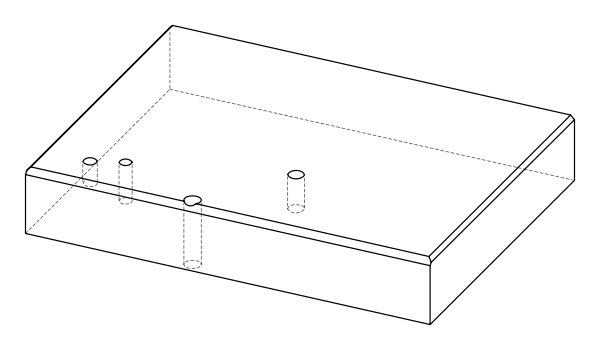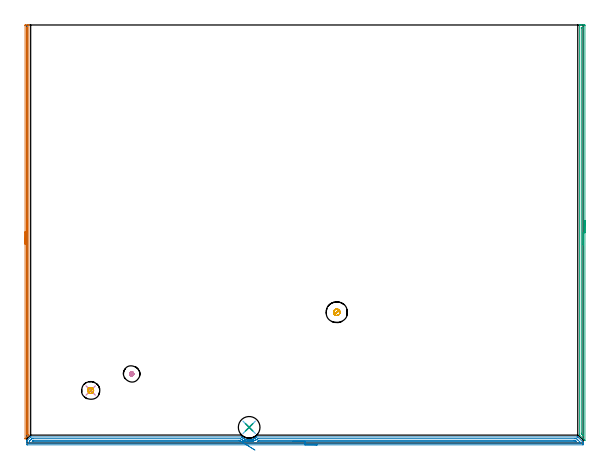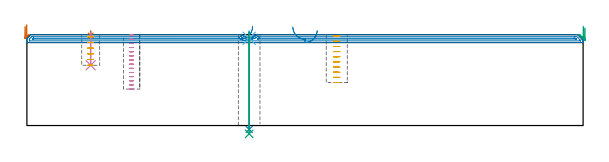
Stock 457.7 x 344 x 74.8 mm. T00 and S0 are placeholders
(PLAN: 11 operations, 7 tool changes, 25.8 min)
(1 AREA_MILL | FG_CHAMFER_SURFACE | UGT0205_001 | 5.57 min | 1648 mm3)
(2 AREA_MILL_1 | FG_CHAMFER_SURFACE_1 | UGT0205_001 | 11.14 min | 9650 mm3)
(3 AREA_MILL_2 | FG_CHAMFER_SURFACE_2 | UGT0205_001 | 5.61 min | 3279 mm3)
(4 MILL_BLIND_HOLE_FROM_SOLID_MATERIAL | STEP1POCKET | NXT0201_010 | Spiral | 0.94 min | 6302 mm3)
(5 MILL_BLIND_HOLE_FROM_SOLID_MATERIAL_1 | STEP1POCKET_2 | UGT0201_130 | Spiral | 1.11 min | 9242 mm3)
(6 SPOT_DRILL | STEP1HOLE | NXT0321_9005460120000 | 0.05 min | 190 mm3)
(7 SPOT_DRILL_1 | STEP1POCKET_1 | NXT0321_9005460120000 | 0.03 min | 2 mm3)
(8 DRILL_THROUGH_HOLE_INTO_CENTER | STEP1HOLE | NXT0301_065 | 0.32 min | 5027 mm3)
(9 DRILL_TO_ENLARGE_THROUGH_HOLE | STEP1HOLE | UGT0301_248 | 0.34 min | 13341 mm3)
(10 DRILL_BLIND_HOLE_INTO_CENTER | STEP1POCKET_1 | NXT0301_128 | 0.11 min | 2712 mm3)
(11 MILL_ROUGH_BLIND_HOLE_CONTOUR | STEP1POCKET_1 | NXT0201_010 | Spiral | 0.63 min | 1610 mm3)
(TOOL UGT0205_001 | Chamfer Mill 20 x 3 x 45 deg. | D20 FL50 Z2)
(TOOL NXT0201_010 | ENDMILL 10mm [2P460-1000-NA 1630] | D10 FL30 Z6)
(TOOL UGT0201_130 | Carbide End Mill 12.0 | D12 FL15 Z4)
(TOOL NXT0321_9005460120000 | NC Spot Drill, 142deg, 12mm, Carbide, Uncoated | D12 PA142 FL30 Z2)
(TOOL NXT0301_065 | Carbide Drill 9.4mm [860.1-0940-075A1-MM 2214] | D9.4 PA140 FL98 Z2)
(TOOL UGT0301_248 | Twist Drill 17.8 mm | D17.8 PA118 FL130 Z2)
(TOOL NXT0301_128 | Carbide Drill 12mm [861.1-1200-036A1-GP GC34] | D12 PA150 FL37.4 Z2)
(OP 1 AREA_MILL)
G17 G21 G94 G90
T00 M6
G54
G17 G0 G90 X-1.5 Y163.7 S1061 M3
G43 Z84.8 H0
Z81.7
G94 G1 Y163.738 Z80.828 F250.
Y163.852 Z79.963
Y164.041 Z79.112
Y164.303 Z78.28
Y164.637 Z77.474
Y165.04 Z76.7
Y165.508 Z75.964
Y166.04 Z75.272
Y166.629 Z74.629
Y167.272 Z74.039
Y167.964 Z73.508
Y168.7 Z73.04
Y169.474 Z72.637
Y170.28 Z72.303
Y171.112 Z72.041
Y171.964 Z71.852
Y172.828 Z71.738
Y173.7 Z71.7
Y343.386
X-1.498 Y343.705 Z71.702
X-1.494 Y343.958 Z71.704
X-1.492 Y343.995 Z71.706
X-1.251 Y344. Z71.946
X0.484 Z73.678
X1.413 Z74.612
X1.508 Y343.996 Z74.7
X1.597 Y343.99 Z74.788
X1.6 Y343.832 Z74.8
Y6.694
X1.597 Y6.505 Z74.789
X1.534 Y6.436 Z74.731
X1.355 Y6.255 Z74.555
X-1.417 Y3.482 Z71.781
X-1.492 Y3.418 Z71.704
X-1.496 Y3.441 Z71.703
X-1.499 Y3.508 Z71.699
X-1.5 Y173.7 Z71.7
X-0.086 Z73.114
Y341.293
X-0.085 Y341.6 Z73.115
X-0.081 Y341.879 Z73.119
X-0.079 Y341.966 Z73.121
X-0.075 Y341.99 Z73.125
X-0.054 Y341.992 Z73.146
X0.098 Y341.997 Z73.298
X0.169 Y341.99 Z73.369
X0.179 Y341.987 Z73.379
X0.181 Y341.964 Z73.381
X0.184 Y341.908 Z73.384
X0.185 Y341.6 Z73.385
X0.186 Y341.293 Z73.386
X0.185 Y8.173 Z73.385
X0.184 Y7.895 Z73.384
X0.18 Y7.587 Z73.38
X0.179 Y7.542 Z73.379
X0.122 Y7.482 Z73.322
X-0.065 Y7.289 Z73.135
X-0.081 Y7.275 Z73.119
X-0.082 Y7.276 Z73.118
X-0.084 Y7.278 Z73.116
X-0.086 Y8.173 Z73.114
Y173.7
Y174.572 Z73.152
Y175.436 Z73.266
Y176.288 Z73.455
Y177.12 Z73.717
Y177.926 Z74.051
Y178.7 Z74.454
Y179.436 Z74.923
Y180.128 Z75.454
Y180.771 Z76.043
Y181.36 Z76.686
Y181.892 Z77.378
Y182.36 Z78.114
Y182.763 Z78.888
Y183.097 Z79.694
Y183.359 Z80.526
Y183.548 Z81.378
Y183.662 Z82.243
Y183.7 Z83.114
G0 Z84.8
M5
M2
(OP 2 AREA_MILL_1)
G17 G21 G94 G90
T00 M6
G54
G17 G0 G90 X238.85 Y-1.5 S1061 M3
G43 Z84.8 H0
Z78.3
G94 G1 X238.812 Z77.428 F250.
X238.698 Z76.564
X238.509 Z75.712
X238.247 Z74.88
X237.913 Z74.074
X237.51 Z73.3
X237.042 Z72.564
X236.51 Z71.872
X235.921 Z71.229
X235.278 Z70.64
X234.586 Z70.108
X233.85 Z69.64
X233.076 Z69.237
X232.27 Z68.903
X231.438 Z68.641
X230.586 Z68.452
X229.722 Z68.338
X228.85 Z68.3
X0.617
X0.46 Y-1.498 Z68.302
X0.002 Y-1.491 Z68.305
X0. Y-1.261 Z68.536
Y-0.922 Z68.875
Y0.859 Z70.654
Y1.686 Z71.485
Y1.75 Z71.548
X0.002 Y1.891 Z71.688
X0.022 Y1.923 Z71.72
X2.965 Y4.867 Z74.664
X3.018 Y4.917 Z74.714
X3.106 Y4.999 Z74.784
X3.297 Y5. Z74.8
X176.605 Y4.992 Z74.792
X176.706 Y4.987 Z74.783
X176.751 Y4.954 Z74.75
X176.945 Y4.795 Z74.594
X177.011 Y4.736 Z74.536
X177.076 Y4.68 Z74.48
X177.392 Y4.422 Z74.219
X177.508 Y4.326 Z74.124
X177.622 Y4.242 Z74.041
X177.766 Y4.136 Z73.933
X177.933 Y4.025 Z73.821
X178.08 Y3.926 Z73.724
X178.401 Y3.729 Z73.524
X178.765 Y3.531 Z73.329
X178.844 Y3.489 Z73.287
X179.294 Y3.268 Z73.064
X179.33 Y3.251 Z73.048
X179.756 Y3.082 Z72.881
X180.186 Y2.93 Z72.73
X180.417 Y2.863 Z72.662
X180.535 Y2.83 Z72.627
X180.613 Y2.809 Z72.603
X180.631 Y2.803 Z72.597
X181.079 Y2.698 Z72.491
X181.398 Y2.637 Z72.436
X181.506 Y2.62 Z72.415
X181.525 Y2.616 Z72.411
X181.695 Y2.593 Z72.39
X181.953 Y2.561 Z72.355
X181.972 Y2.558 Z72.352
X182.321 Y2.529 Z72.322
X182.418 Y2.521 Z72.314
X182.575 Y2.514 Z72.305
X182.697 Y2.506 Z72.302
X182.806 Y2.505 Z72.304
X182.978 Y2.506 Z72.303
X183.016 Z72.304
X183.145 Y2.509 Z72.302
X183.195 Y2.512 Z72.303
X183.312 Y2.516 Z72.309
X183.758 Y2.552 Z72.345
X183.895 Y2.568 Z72.363
X183.896
X184.186 Y2.606 Z72.396
X184.206 Y2.608 Z72.399
X184.414 Y2.641 Z72.44
X184.633 Y2.682 Z72.473
X184.651 Y2.685 Z72.477
X185.099 Y2.785 Z72.581
X185.201 Y2.813 Z72.611
X185.544 Y2.909 Z72.707
X185.993 Y3.063 Z72.861
X186.398 Y3.22 Z73.02
X186.437 Y3.235 Z73.035
X186.866 Y3.445 Z73.239
X186.903 Y3.463 Z73.258
X187.33 Y3.687 Z73.487
X187.686 Y3.905 Z73.704
X188.035 Y4.135 Z73.934
X188.223 Y4.271 Z74.071
X188.671 Y4.634 Z74.431
X188.768 Y4.718 Z74.515
X188.889 Y4.822 Z74.62
X189.053 Y4.971 Z74.77
X189.09 Y4.994 Z74.794
X189.099 Y5. Z74.8
X452.617
X453.295 Y4.998 Z74.788
X453.421 Y4.88 Z74.678
X457.619 Y0.681 Z70.48
X457.69 Y0.6 Z70.396
X457.7 Y0.52 Z70.319
Y0.414 Z70.214
Y-0.242 Z69.557
Y-0.922 Z68.874
Y-1.261 Z68.536
X457.698 Y-1.491 Z68.305
X457.53 Y-1.5 Z68.3
X228.85
Y-0.086 Z69.714
X2.349 Y-0.085 Z69.715
X2.239 Y-0.083 Z69.717
X2.027 Y-0.079 Z69.721
X2.01 Y-0.031 Z69.769
X2.003 Y0.369 Z70.169
X2.001 Y0.859 Z70.659
X2.002 Y1.26 Z71.06
X2.006 Y1.384 Z71.184
X2.01 Y1.443 Z71.243
X2.046 Y1.484 Z71.284
X2.301 Y1.75 Z71.55
X2.352 Y1.802 Z71.602
X2.404 Y1.854 Z71.654
X3.297 Y2.747 Z72.547
X3.691 Y3.138 Z72.938
X4.089 Y3.531 Z73.331
X4.141 Y3.58 Z73.38
X5.083 Y3.586 Z73.386
X175.653 Y3.578 Z73.378
X175.7 Y3.577 Z73.377
X175.746 Y3.574 Z73.374
X175.774 Y3.571 Z73.371
X175.792 Y3.56 Z73.36
X175.835 Y3.531 Z73.331
X176.269 Y3.206 Z73.006
X176.593 Y2.982 Z72.782
X177.135 Y2.641 Z72.441
X177.486 Y2.45 Z72.25
X177.891 Y2.237 Z72.037
X178.38 Y2.013 Z71.813
X178.489 Y1.968 Z71.768
X179.057 Y1.75 Z71.55
X179.273 Y1.675 Z71.475
X179.385 Y1.638 Z71.438
X180.166 Y1.426 Z71.226
X180.587 Y1.331 Z71.131
X181.06 Y1.246 Z71.046
X181.646 Y1.166 Z70.966
X181.808 Y1.148 Z70.948
X181.953 Y1.138 Z70.938
X182.607 Y1.098 Z70.898
X182.846 Y1.097 Z70.897
X183.487 Y1.111 Z70.911
X183.739 Y1.131 Z70.931
X184.305 Y1.186 Z70.986
X184.46 Y1.204 Z71.004
X184.633 Y1.229 Z71.029
X185.078 Y1.306 Z71.106
X185.526 Y1.402 Z71.202
X185.809 Y1.468 Z71.268
X186.419 Y1.642 Z71.442
X186.502 Y1.668 Z71.468
X186.741 Y1.75 Z71.55
X187.312 Y1.97 Z71.77
X187.776 Y2.178 Z71.978
X188.206 Y2.391 Z72.191
X188.369 Y2.477 Z72.277
X188.663 Y2.641 Z72.441
X188.934 Y2.805 Z72.605
X189.099 Y2.909 Z72.709
X189.471 Y3.16 Z72.96
X189.975 Y3.54 Z73.34
X189.98 Y3.543 Z73.343
X189.992 Y3.55 Z73.35
X190.048 Y3.579 Z73.379
X190.098 Y3.581 Z73.381
X190.202 Y3.584 Z73.384
X190.412 Y3.585 Z73.385
X190.831 Y3.586 Z73.386
X450.83
X451.671 Y3.583 Z73.383
X451.723 Y3.58 Z73.38
X452.307 Y3.531 Z73.331
X452.617 Y3.23 Z73.03
X453.209 Y2.641 Z72.441
X453.51 Y2.341 Z72.141
X454.991 Y0.859 Z70.659
X455.296 Y0.554 Z70.354
X455.587 Y0.26 Z70.06
X455.657 Y0.186 Z69.986
X455.689 Y0.149 Z69.949
X455.691 Y0.103 Z69.903
X455.692 Y-0.031 Z69.769
X455.69 Y-0.074 Z69.726
X455.516 Y-0.081 Z69.719
X455.406 Y-0.085 Z69.715
X455.351 Y-0.086 Z69.714
X455.296
X228.85
Y1.328 Z71.128
X190.415 Y1.329 Z71.129
X190.179
X189.992 Y1.331 Z71.131
X189.641 Y1.335 Z71.135
X189.863 Y1.493 Z71.293
X190.271 Y1.75 Z71.55
X190.644 Y1.991 Z71.791
X190.886 Y2.146 Z71.946
X190.919 Y2.165 Z71.965
X190.945 Y2.167 Z71.967
X191.003 Y2.17 Z71.97
X191.121 Y2.171 Z71.971
X191.356
X449.937
X450.41 Y2.169 Z71.969
X450.83 Y2.164 Z71.964
X451.236 Y2.153 Z71.953
X451.649 Y1.75 Z71.55
X451.723 Y1.677 Z71.477
X452.029 Y1.36 Z71.16
X452.052 Y1.334 Z71.134
X452.037 Y1.332 Z71.132
X452.001 Y1.33 Z71.13
X451.253 Y1.328 Z71.128
X228.85
X227.978 Z71.167
X227.114 Z71.28
X226.262 Z71.469
X225.43 Z71.732
X224.624 Z72.065
X223.85 Z72.468
X223.114 Z72.937
X222.422 Z73.468
X221.779 Z74.057
X221.19 Z74.701
X220.658 Z75.393
X220.19 Z76.128
X219.787 Z76.902
X219.453 Z77.708
X219.191 Z78.54
X219.002 Z79.392
X218.888 Z80.257
X218.85 Z81.128
G0 X185.571 Y1.909 Z81.727
G1 X185.586 Y1.91 Z80.855
X185.525 Y1.906 Z79.985
X185.389 Y1.897 Z79.123
X185.179 Y1.885 Z78.277
X184.895 Y1.867 Z77.452
X184.541 Y1.845 Z76.655
X184.119 Y1.819 Z75.892
X183.632 Y1.79 Z75.168
X183.085 Y1.756 Z74.49
X182.48 Y1.719 Z73.863
X181.823 Y1.678 Z73.29
X181.118 Y1.635 Z72.777
X180.372 Y1.589 Z72.328
X179.589 Y1.541 Z71.946
X178.776 Y1.491 Z71.633
X177.939 Y1.44 Z71.392
X177.085 Y1.388 Z71.226
X176.219 Y1.334 Z71.134
X176.176 Y1.332 Z71.132
X176.121 Y1.33 Z71.13
X175.923 Y1.329 Z71.129
X175.7 Y1.328 Z71.128
X5.506 Y1.329 Z71.129
X5.083 Y1.33 Z71.13
X4.609 Y1.333 Z71.133
X4.496 Y1.335 Z71.135
X4.363 Y1.352 Z71.152
X4.474 Y1.467 Z71.267
X4.751 Y1.75 Z71.55
X4.916 Y1.917 Z71.717
X5.083 Y2.082 Z71.882
X5.151 Y2.143 Z71.943
X5.177 Y2.165 Z71.965
X5.202 Y2.166 Z71.966
X5.319 Y2.169 Z71.969
X5.554 Y2.171 Z71.971
X174.392 Y2.163 Z71.963
X174.807 Y2.161 Z71.961
X174.865 Y2.159 Z71.959
X174.898 Y2.156 Z71.956
X174.932 Y2.135 Z71.935
X175.092 Y2.034 Z71.834
X175.532 Y1.75 Z71.55
X175.7 Y1.645 Z71.445
X175.966 Y1.485 Z71.285
X176.074 Y1.423 Z71.223
X176.139 Y1.384 Z71.184
X176.219 Y1.334 Z71.134
X176.887 Y0.917 Z70.76
X177.58 Y0.484 Z70.456
X178.294 Y0.038 Z70.224
X179.021 Y-0.417 Z70.066
X179.758 Y-0.877 Z69.984
X180.498 Y-1.339 Z69.977
X181.235 Y-1.8 Z70.047
X181.965 Y-2.256 Z70.192
X182.681 Y-2.703 Z70.412
X183.378 Y-3.139 Z70.704
X184.05 Y-3.559 Z71.067
X184.694 Y-3.961 Z71.498
X185.303 Y-4.342 Z71.993
X185.873 Y-4.698 Z72.549
X186.4 Y-5.027 Z73.161
X186.88 Y-5.327 Z73.825
X187.309 Y-5.595 Z74.536
X187.683 Y-5.829 Z75.288
G0 Z84.8
M5
M2
(OP 3 AREA_MILL_2)
G17 G21 G94 G90
T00 M6
G54
G17 G0 G90 X459.2 Y183.05 S1061 M3
G43 Z84.8 H0
Z80.4
G94 G1 Y183.012 Z79.528 F250.
Y182.898 Z78.663
Y182.709 Z77.812
Y182.447 Z76.98
Y182.113 Z76.174
Y181.71 Z75.4
Y181.241 Z74.664
Y180.71 Z73.972
Y180.121 Z73.329
Y179.478 Z72.739
Y178.786 Z72.208
Y178.05 Z71.74
Y177.276 Z71.337
Y176.47 Z71.003
Y175.638 Z70.741
Y174.786 Z70.552
Y173.922 Z70.438
Y173.05 Z70.4
Y2.283
X459.193 Y2.119 Z70.406
X459.019 Y2.281 Z70.581
X458.997 Y2.303 Z70.603
X454.995 Y6.305 Z74.604
X454.799 Y6.499 Z74.794
Y6.501 Z74.795
X454.8 Y6.749 Z74.8
Y343.819
X454.799 Y343.996 Z74.792
Y343.997 Z74.791
X455.155 Y344. Z74.445
X455.406 Z74.194
X456.119 Z73.475
X457.357 Z72.24
X457.881 Z71.714
X458.499 Z71.096
X458.761 Y343.997 Z70.834
X459.191 Y343.99 Z70.405
X459.196 Y343.813 Z70.402
X459.199 Y343.372 Z70.401
X459.2 Y173.05 Z70.4
X457.786 Z71.814
Y6.305
X457.784 Y6.017 Z71.816
X457.782 Y5.983 Z71.818
X457.781 Y5.981 Z71.819
X457.771 Y5.986 Z71.829
X457.728 Y6.024 Z71.872
X457. Y6.75 Z72.6
X456.552 Y7.199 Z73.048
X456.4 Y7.355 Z73.2
X456.279 Y7.482 Z73.321
X456.221 Y7.553 Z73.379
X456.214 Y8.093 Z73.386
X456.215 Y341.487 Z73.385
X456.216 Y341.584 Z73.384
X456.221 Y341.973 Z73.379
X456.598 Y341.992 Z73.002
X457. Y341.997 Z72.6
X457.471 Y342. Z72.129
X457.692 Y341.999 Z71.908
X457.726 Y341.997 Z71.874
X457.76 Y341.991 Z71.84
X457.779 Y341.985 Z71.821
X457.78 Y341.958 Z71.82
X457.785 Y341.681 Z71.815
X457.786 Y173.05 Z71.814
Y172.178 Z71.852
Y171.313 Z71.966
Y170.462 Z72.155
Y169.63 Z72.417
Y168.824 Z72.751
Y168.05 Z73.154
Y167.314 Z73.623
Y166.622 Z74.154
Y165.979 Z74.743
Y165.39 Z75.386
Y164.858 Z76.078
Y164.39 Z76.814
Y163.987 Z77.588
Y163.653 Z78.394
Y163.391 Z79.226
Y163.202 Z80.078
Y163.088 Z80.943
Y163.05 Z81.814
G0 Z84.8
M5
M2
(OP 4 MILL_BLIND_HOLE_FROM_SOLID_MATERIAL)
G17 G21 G94 G90
T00 M6
G54
G17 G0 G90 X86.2 Y56.9 S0 M3
G43 Z84.8 H1
Z74.386
G94 G3 X86.803 Y57.997 R0.714 F250.
X85.289 Y58.335 R1.097
X84.765 Y55.989 R1.7
X85.289 Y58.335 R-1.7
X85.027 Y57.162 R0.85
X86.2 Y56.9 R0.85
G0 Z70.971
G3 X86.803 Y57.997 R0.714
X85.289 Y58.335 R1.097
X84.765 Y55.989 R1.7
X85.289 Y58.335 R-1.7
X85.027 Y57.162 R0.85
X86.2 Y56.9 R0.85
G0 Z67.557
G3 X86.803 Y57.997 R0.714
X85.289 Y58.335 R1.097
X84.765 Y55.989 R1.7
X85.289 Y58.335 R-1.7
X85.027 Y57.162 R0.85
X86.2 Y56.9 R0.85
G0 Z64.143
G3 X86.803 Y57.997 R0.714
X85.289 Y58.335 R1.097
X84.765 Y55.989 R1.7
X85.289 Y58.335 R-1.7
X85.027 Y57.162 R0.85
X86.2 Y56.9 R0.85
G0 Z60.729
G3 X86.803 Y57.997 R0.714
X85.289 Y58.335 R1.097
X84.765 Y55.989 R1.7
X85.289 Y58.335 R-1.7
X85.027 Y57.162 R0.85
X86.2 Y56.9 R0.85
G0 Z57.314
G3 X86.803 Y57.997 R0.714
X85.289 Y58.335 R1.097
X84.765 Y55.989 R1.7
X85.289 Y58.335 R-1.7
X85.027 Y57.162 R0.85
X86.2 Y56.9 R0.85
G0 Z53.9
G3 X86.803 Y57.997 R0.714
X85.289 Y58.335 R1.097
X84.765 Y55.989 R1.7
X85.289 Y58.335 R-1.7
X85.027 Y57.162 R0.85
X86.2 Y56.9 R0.85
G0 Z50.486
G3 X86.803 Y57.997 R0.714
X85.289 Y58.335 R1.097
X84.765 Y55.989 R1.7
X85.289 Y58.335 R-1.7
X85.027 Y57.162 R0.85
X86.2 Y56.9 R0.85
G0 Z47.071
G3 X86.803 Y57.997 R0.714
X85.289 Y58.335 R1.097
X84.765 Y55.989 R1.7
X85.289 Y58.335 R-1.7
X85.027 Y57.162 R0.85
X86.2 Y56.9 R0.85
G0 Z43.657
G3 X86.803 Y57.997 R0.714
X85.289 Y58.335 R1.097
X84.765 Y55.989 R1.7
X85.289 Y58.335 R-1.7
X85.027 Y57.162 R0.85
X86.2 Y56.9 R0.85
G0 Z40.243
G3 X86.803 Y57.997 R0.714
X85.289 Y58.335 R1.097
X84.765 Y55.989 R1.7
X85.289 Y58.335 R-1.7
X85.027 Y57.162 R0.85
X86.2 Y56.9 R0.85
G0 Z36.829
G3 X86.803 Y57.997 R0.714
X85.289 Y58.335 R1.097
X84.765 Y55.989 R1.7
X85.289 Y58.335 R-1.7
X85.027 Y57.162 R0.85
X86.2 Y56.9 R0.85
G0 Z33.414
G3 X86.803 Y57.997 R0.714
X85.289 Y58.335 R1.097
X84.765 Y55.989 R1.7
X85.289 Y58.335 R-1.7
X85.027 Y57.162 R0.85
X86.2 Y56.9 R0.85
G0 Z30.
G3 X86.803 Y57.997 R0.714
X85.289 Y58.335 R1.097
X84.765 Y55.989 R1.7
X85.289 Y58.335 R-1.7
X85.027 Y57.162 R0.85
X86.2 Y56.9 R0.85
G0 Z84.8
M5
M2
(OP 5 MILL_BLIND_HOLE_FROM_SOLID_MATERIAL_1)
G17 G21 G94 G90
T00 M6
G54
G17 G0 G90 X255. Y107.6 S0 M3
G43 Z84.8 H0
Z73.56
G94 G3 X255.414 Y109.836 R1.156 F250.
X252.526 Y108.55 R2.236
X254.05 Y105.126 R2.65
X252.526 Y108.55 R-2.65
X253.288 Y106.838 R1.325
X255. Y107.6 R1.325
G0 Z69.32
G3 X255.414 Y109.836 R1.156
X252.526 Y108.55 R2.236
X254.05 Y105.126 R2.65
X252.526 Y108.55 R-2.65
X253.288 Y106.838 R1.325
X255. Y107.6 R1.325
G0 Z65.08
G3 X255.414 Y109.836 R1.156
X252.526 Y108.55 R2.236
X254.05 Y105.126 R2.65
X252.526 Y108.55 R-2.65
X253.288 Y106.838 R1.325
X255. Y107.6 R1.325
G0 Z60.84
G3 X255.414 Y109.836 R1.156
X252.526 Y108.55 R2.236
X254.05 Y105.126 R2.65
X252.526 Y108.55 R-2.65
X253.288 Y106.838 R1.325
X255. Y107.6 R1.325
G0 Z56.6
G3 X255.414 Y109.836 R1.156
X252.526 Y108.55 R2.236
X254.05 Y105.126 R2.65
X252.526 Y108.55 R-2.65
X253.288 Y106.838 R1.325
X255. Y107.6 R1.325
G0 Z52.36
G3 X255.414 Y109.836 R1.156
X252.526 Y108.55 R2.236
X254.05 Y105.126 R2.65
X252.526 Y108.55 R-2.65
X253.288 Y106.838 R1.325
X255. Y107.6 R1.325
G0 Z48.12
G3 X255.414 Y109.836 R1.156
X252.526 Y108.55 R2.236
X254.05 Y105.126 R2.65
X252.526 Y108.55 R-2.65
X253.288 Y106.838 R1.325
X255. Y107.6 R1.325
G0 Z43.88
G3 X255.414 Y109.836 R1.156
X252.526 Y108.55 R2.236
X254.05 Y105.126 R2.65
X252.526 Y108.55 R-2.65
X253.288 Y106.838 R1.325
X255. Y107.6 R1.325
G0 Z39.64
G3 X255.414 Y109.836 R1.156
X252.526 Y108.55 R2.236
X254.05 Y105.126 R2.65
X252.526 Y108.55 R-2.65
X253.288 Y106.838 R1.325
X255. Y107.6 R1.325
G0 Z35.4
G3 X255.414 Y109.836 R1.156
X252.526 Y108.55 R2.236
X254.05 Y105.126 R2.65
X252.526 Y108.55 R-2.65
X253.288 Y106.838 R1.325
X255. Y107.6 R1.325
G0 Z84.8
M5
M2
(OP 6 SPOT_DRILL)
G17 G21 G94 G90
T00 M6
G54
G17 G0 G90 X182.9 Y12.9 S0 M3
G43 Z84.8 H0
G94 G81 G98 Z71.8 F250. R77.8
G80
M5
M2
(OP 7 SPOT_DRILL_1)
G17 G21 G94 G90
T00 M6
G54
G17 G0 G90 X52.5 Y43.2 S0 M3
G43 Z84.8 H0
G94 G81 G98 Z74.163 F250. R77.8
G80
M5
M2
(OP 8 DRILL_THROUGH_HOLE_INTO_CENTER)
G17 G21 G94 G90
T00 M6
G54
G17 G0 G90 X182.9 Y12.9 S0 M3
G43 Z84.8 H1
G94 G73 G98 Z-3.211 F250. Q8.668 R76.8
G80
M5
M2
(OP 9 DRILL_TO_ENLARGE_THROUGH_HOLE)
G17 G21 G94 G90
T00 M6
G54
G17 G0 G90 X182.9 Y12.9 S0 M3
G43 Z84.8 H0
G94 G73 G98 Z-6.848 F250. Q16.33 R76.8
G80
M5
M2
(OP 10 DRILL_BLIND_HOLE_INTO_CENTER)
G17 G21 G94 G90
T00 M6
G54
G17 G0 G90 X52.5 Y43.2 S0 M3
G43 Z84.8 H1
G94 G81 G98 Z49.6 F250. R76.8
G80
M5
M2
(OP 11 MILL_ROUGH_BLIND_HOLE_CONTOUR)
G17 G21 G94 G90
T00 M6
G54
G17 G0 G90 X52.5 Y43.2 S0 M3
G43 Z84.8 H1
Z73.1
G94 G3 X52.642 Y45.458 R1.133 F250.
X50.119 Y43.501 R2.258
X52.199 Y40.819 R2.4
X50.119 Y43.501 R-2.4
X51.159 Y42.16 R1.2
X52.5 Y43.2 R1.2
G0 Z68.4
G3 X52.642 Y45.458 R1.133
X50.119 Y43.501 R2.258
X52.199 Y40.819 R2.4
X50.119 Y43.501 R-2.4
X51.159 Y42.16 R1.2
X52.5 Y43.2 R1.2
G0 Z63.7
G3 X52.642 Y45.458 R1.133
X50.119 Y43.501 R2.258
X52.199 Y40.819 R2.4
X50.119 Y43.501 R-2.4
X51.159 Y42.16 R1.2
X52.5 Y43.2 R1.2
G0 Z59.
G3 X52.642 Y45.458 R1.133
X50.119 Y43.501 R2.258
X52.199 Y40.819 R2.4
X50.119 Y43.501 R-2.4
X51.159 Y42.16 R1.2
X52.5 Y43.2 R1.2
G0 Z54.3
G3 X52.642 Y45.458 R1.133
X50.119 Y43.501 R2.258
X52.199 Y40.819 R2.4
X50.119 Y43.501 R-2.4
X51.159 Y42.16 R1.2
X52.5 Y43.2 R1.2
G0 Z49.6
G3 X52.642 Y45.458 R1.133
X50.119 Y43.501 R2.258
X52.199 Y40.819 R2.4
X50.119 Y43.501 R-2.4
X51.159 Y42.16 R1.2
X52.5 Y43.2 R1.2
G0 Z84.8
M5
M2
